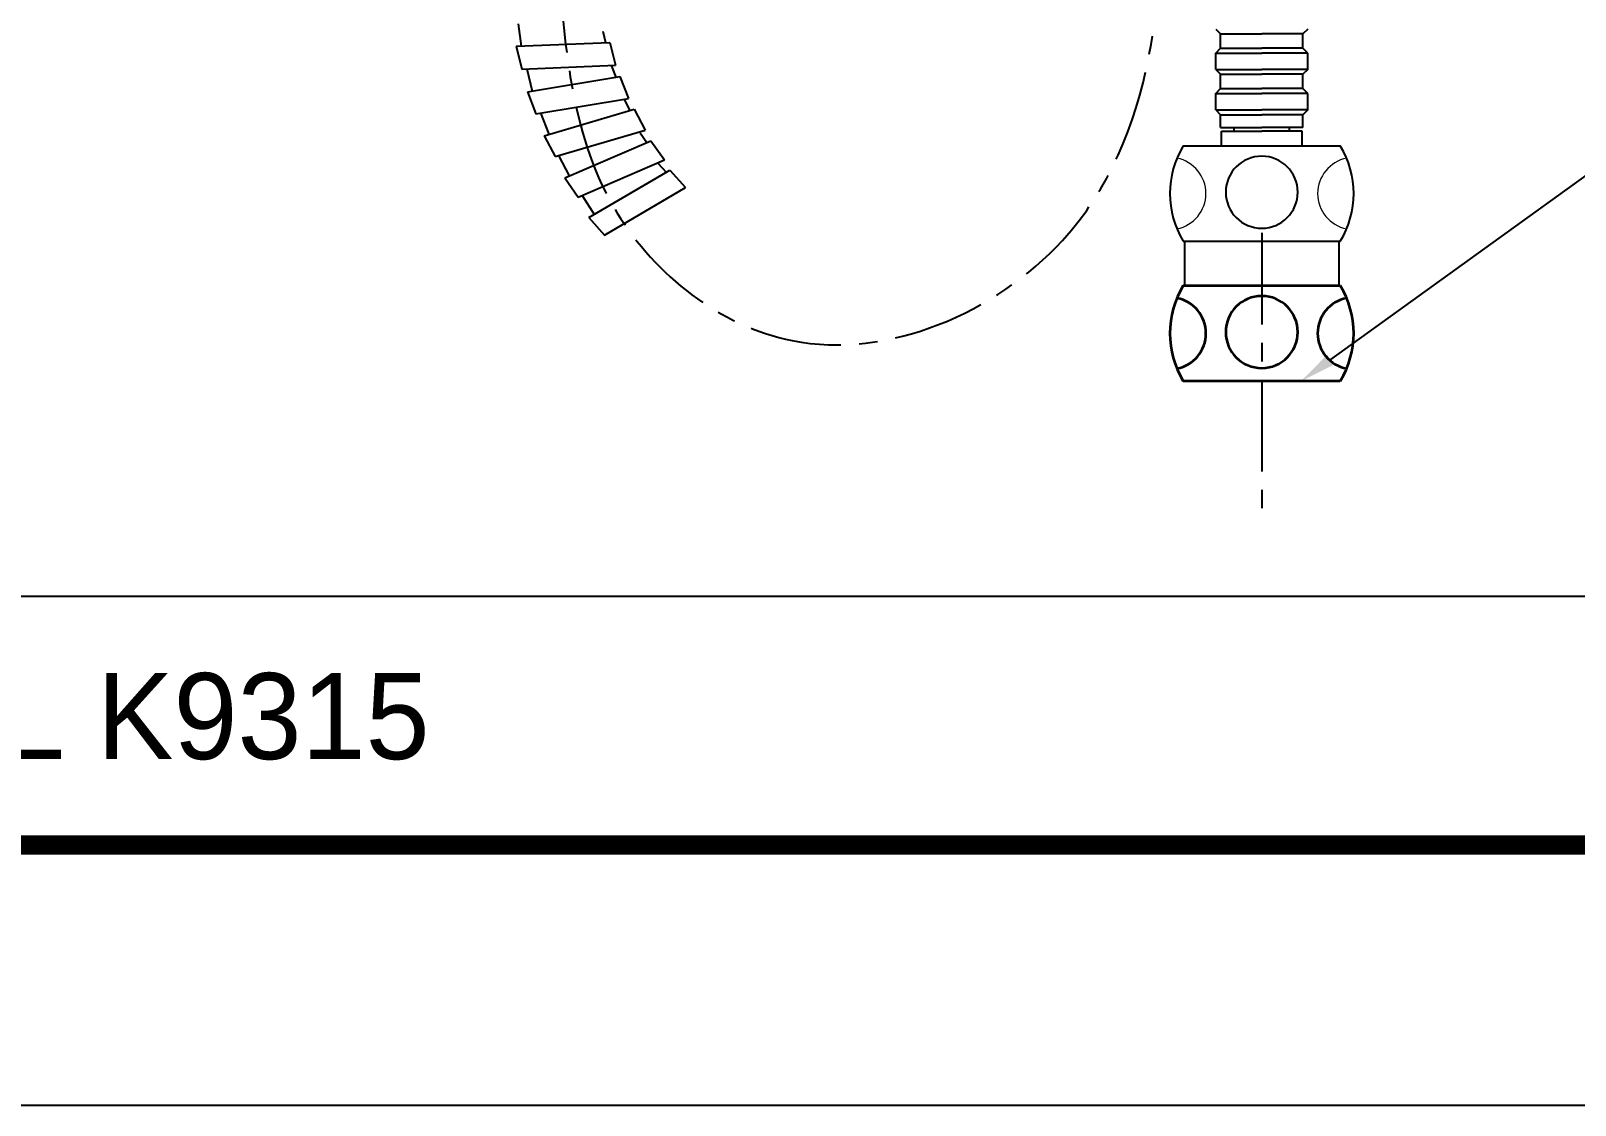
# Model space of a CAD drawing. Extents: x 0 to 1128, y 0 to 827.
# Drawn here: x 595.7 to 805.8, y 0 to 146.2 of the extents above; entities that cross this region are included whole.
import ezdxf
from ezdxf import colors
from ezdxf.entities.mleader import LeaderData, LeaderLine
from ezdxf.math import Vec2, Vec3

# ---------------------------------------------------------------- set-up
doc = ezdxf.new("R2010")
doc.units = 0
doc.header["$LTSCALE"] = 10
doc.header["$MEASUREMENT"] = 0
doc.linetypes.add('CENTER', pattern=[2, 1.25, -0.25, 0.25, -0.25])
doc.layers.get('0').update_dxf_attribs({"linetype": 'CONTINUOUS'})
doc.layers.add('1', color=7, linetype='CONTINUOUS')
doc.layers.add('DWG', color=7, linetype='CONTINUOUS')
doc.layers.add('치수선', color=7, linetype='CONTINUOUS', lineweight=20)
doc.styles.add('Daelim Dimension', font='')
doc.styles.get("Standard").update_dxf_attribs({"font": ''})
doc.styles.get('Daelim Dimension').set_extended_font_data('나눔고딕')
doc.styles.get('Standard').set_extended_font_data('나눔고딕')

msp = doc.modelspace()

# ---------------------------------------------------------------- linework, layer by layer
for p, q in [((662.05, 147.14), (662.42, 144.13)), ((673.54, 146.16), (673.92, 144.6)), ((661.75, 144.1), (674.5, 144.63)), ((661.75, 144.1), (662.52, 141)), ((674.5, 144.63), (675.27, 141.52)), ((662.52, 141), (675.27, 141.52)), ((663.19, 141.02), (663.94, 138.01)), ((674.73, 141.38), (675.3, 139.88)), ((663.28, 137.9), (675.87, 139.98)), ((675.87, 139.98), (677.02, 136.99)), ((663.28, 137.9), (664.42, 134.91)), ((664.42, 134.91), (677.02, 136.99)), ((676.49, 136.78), (677.24, 135.37)), ((665.09, 135.02), (666.2, 132.12)), ((665.55, 131.93), (677.8, 135.53)), ((677.8, 135.53), (679.3, 132.7)), ((667.05, 129.11), (679.3, 132.7)), ((665.55, 131.93), (667.05, 129.11)), ((668.36, 126.19), (680.08, 131.25)), ((678.63, 132.33), (679.55, 131.02)), ((680.08, 131.25), (681.92, 128.63)), ((667.51, 129.24), (668.99, 126.46)), ((667.56, 129.14), (668.99, 126.46)), ((670.2, 123.57), (681.92, 128.63)), ((668.36, 126.19), (670.2, 123.57)), ((671.66, 120.79), (682.67, 127.24)), ((681.1, 128.14), (682.17, 126.95)), ((682.67, 127.24), (684.81, 124.86)), ((673.8, 118.41), (684.81, 124.86)), ((670.76, 123.81), (672.4, 121.18)), ((671.66, 120.79), (673.8, 118.41))]:
    msp.add_line(p, q)
at = {"color": 7, "linetype": 'Continuous'}
msp.add_line((752.52, 130.56), (773.87, 130.56), dxfattribs=at)
at = {"color": 2, "linetype": 'Continuous'}
msp.add_line((773.84, 130.56), (773.92, 130.48), dxfattribs=at)
at = {"ltscale": 0.5}
msp.add_line((752.52, 117.56), (773.87, 117.56), dxfattribs=at)
at = {"color": 7, "lineweight": 35, "ltscale": 0.237973}
for p, q in [((752.52, 111.53), (763.2, 111.53)), ((752.52, 111.53), (763.2, 111.53)), ((763.2, 111.53), (773.87, 111.53)), ((763.2, 98.53), (752.52, 98.53)), ((773.87, 98.53), (763.2, 98.53))]:
    msp.add_line(p, q, dxfattribs=at)
at = {"color": 5}
msp.add_line((18.14, 69.28), (926.74, 69.28), dxfattribs=at)
at = {"ltscale": 0.5}
msp.add_lwpolyline([(0, 0), (1128.4, 0), (1128.4, 826.8), (0, 826.8)], close=True, dxfattribs=at)
at = {"color": 5, "linetype": 'ByBlock', "lineweight": 200, "const_width": 2.6}
msp.add_lwpolyline([(18.14, 35.4), (1110.14, 35.4), (1110.14, 807.6), (18.14, 807.6)], close=True, dxfattribs=at)
at = {"color": 7, "linetype": 'Continuous'}
for centre, radius, start, end in [((763.2, 124.06), 12.5, 148.668, 211.332), ((763.2, 124.06), 12.5, 328.668, 31.332), ((763.2, 124.24), 4.9, 90, 270), ((763.2, 124.24), 4.9, 270, 90)]:
    msp.add_arc(centre, radius, start, end, dxfattribs=at)
at = {"color": 7, "lineweight": 35, "ltscale": 0.237973}
for centre, radius, start, end in [((763.2, 105.03), 12.5, 148.6677, 211.3323), ((763.2, 105.03), 12.5, 328.6677, 31.3323), ((750.7, 105.03), 4.9, 281.3008, 78.6992), ((763.2, 105.21), 4.9, 90, 270), ((763.2, 105.21), 4.9, 270, 90), ((775.7, 105.03), 4.9, 101.3008, 258.6992)]:
    msp.add_arc(centre, radius, start, end, dxfattribs=at)
at = {"color": 1, "linetype": 'CENTER'}
msp.add_open_spline([(667.45, 155.67), (668.39, 143.56), (670.12, 121.34), (701.29, 96.66), (747.95, 116.91), (750.09, 152.96), (749.83, 172.63), (749.82, 173.21)], degree=3, knots=[0, 0, 0, 0, 35.213029, 64.651578, 103.899256, 159.380381, 161.099291, 161.099291, 161.099291, 161.099291], dxfattribs=at)
at = {"layer": '1', "color": 1, "linetype": 'CENTER'}
msp.add_line((763.2, 118.72), (763.2, 78.76), dxfattribs=at)
at = {"layer": '1'}
for p, q in [((752.7, 117.56), (752.7, 111.53)), ((773.7, 117.56), (773.7, 111.53)), ((752.7, 98.53), (773.7, 98.53))]:
    msp.add_line(p, q, dxfattribs=at)
at = {"layer": 'DWG'}
for p, q in [((756.95, 146.44), (757.6, 145.79)), ((757.58, 145.81), (763.2, 145.81)), ((757.6, 143.83), (757.6, 145.79)), ((768.81, 145.81), (763.2, 145.81)), ((769.45, 146.44), (768.8, 145.79)), ((768.8, 143.83), (768.8, 145.79)), ((756.95, 143.18), (757.6, 143.83)), ((756.95, 143.18), (763.2, 143.18)), ((756.95, 140.94), (756.95, 143.18)), ((757.6, 143.83), (763.2, 143.83)), ((768.8, 143.83), (763.2, 143.83)), ((769.45, 143.18), (763.2, 143.18)), ((769.45, 143.18), (768.8, 143.83)), ((769.45, 140.94), (769.45, 143.18)), ((756.95, 140.94), (763.2, 140.94)), ((756.95, 140.94), (757.6, 140.29)), ((769.45, 140.94), (763.2, 140.94)), ((769.45, 140.94), (768.8, 140.29)), ((757.6, 140.29), (763.2, 140.29)), ((757.6, 138.33), (757.6, 140.29)), ((768.8, 140.29), (763.2, 140.29)), ((768.8, 138.33), (768.8, 140.29)), ((756.95, 137.68), (757.6, 138.33)), ((756.95, 137.68), (763.2, 137.68)), ((756.95, 135.44), (756.95, 137.68)), ((757.6, 138.33), (763.2, 138.33)), ((768.8, 138.33), (763.2, 138.33)), ((769.45, 137.68), (763.2, 137.68)), ((769.45, 137.68), (768.8, 138.33)), ((769.45, 135.44), (769.45, 137.68)), ((756.95, 135.44), (763.2, 135.44)), ((756.95, 135.44), (757.6, 134.79)), ((757.6, 134.79), (763.2, 134.79)), ((757.6, 133.06), (757.6, 134.79)), ((769.45, 135.44), (763.2, 135.44)), ((768.8, 134.79), (763.2, 134.79)), ((769.45, 135.44), (768.8, 134.79)), ((768.8, 133.06), (768.8, 134.79)), ((757.6, 133.06), (763.2, 133.06)), ((757.7, 132.56), (763.2, 132.56)), ((757.7, 130.56), (757.7, 132.56)), ((759.45, 132.56), (759.45, 133.06)), ((768.8, 133.06), (763.2, 133.06)), ((768.7, 132.56), (763.2, 132.56)), ((766.95, 132.56), (766.95, 133.06)), ((768.7, 130.56), (768.7, 132.56))]:
    msp.add_line(p, q, dxfattribs=at)
at = {"layer": '치수선'}
for centre, start, end in [((750.7, 124.06), 281.3007, 78.6993), ((775.7, 124.06), 101.3007, 258.6993)]:
    msp.add_arc(centre, 4.9, start, end, dxfattribs=at)

# ---------------------------------------------------------------- texts
at = {"color": 2, "insert": (220.72, 58.8), "char_height": 11.7115, "width": 518.4179, "attachment_point": 1, "style": 'Daelim Dimension'}
msp.add_mtext('{\\fPretendard Variable SemiBold|b0|i0|c129|p2;대림바스(주)} Single lever_원홀주방수전(터치센서식)_DL K9315', dxfattribs=at)

# ---------------------------------------------------------------- leaders
at = {"ltscale": 0.5}
ml = msp.add_multileader_mtext('Standard', dxfattribs=at)
ml.set_content('G1/2-14TH', color=256)
ml.set_leader_properties(color=5)
ml.build(insert=Vec2(0, 0))
ml.multileader.update_dxf_attribs({"text_left_attachment_type": 6, "text_right_attachment_type": 6, "dogleg_length": 0.36, "arrow_head_size": 5})
ctx = ml.context
ctx.base_point, ctx.char_height, ctx.arrow_head_size, ctx.landing_gap_size, ctx.plane_origin = Vec3(813.61, 130.78), 10, 5, 0.09, Vec3(763.2, 117.56)
ctx.left_attachment, ctx.right_attachment = 6, 6
notes = []
notes.append((ctx, [(0, (1, 1, 0), (813.25, 130.78), (1, 0), 0.36, [(0, [(768.53, 98.53)], 0, [])])]))
ctx.mtext.insert, ctx.mtext.flow_direction = Vec3(813.7, 142.78), 5
for ctx, leaders in notes:
    for number, flags, end, landing, length, lines in leaders:
        leader = LeaderData()
        leader.index, (leader.has_last_leader_line, leader.has_dogleg_vector, leader.attachment_direction) = number, flags
        leader.last_leader_point, leader.dogleg_vector, leader.dogleg_length = Vec3(end), Vec3(landing), length
        for number, points, colour, breaks in lines:
            line = LeaderLine()
            line.index, line.vertices, line.color, line.breaks = number, Vec3.list(points), colors.encode_raw_color(colour), breaks
            leader.lines.append(line)
        ctx.leaders.append(leader)

doc.saveas('drawing.dxf')
